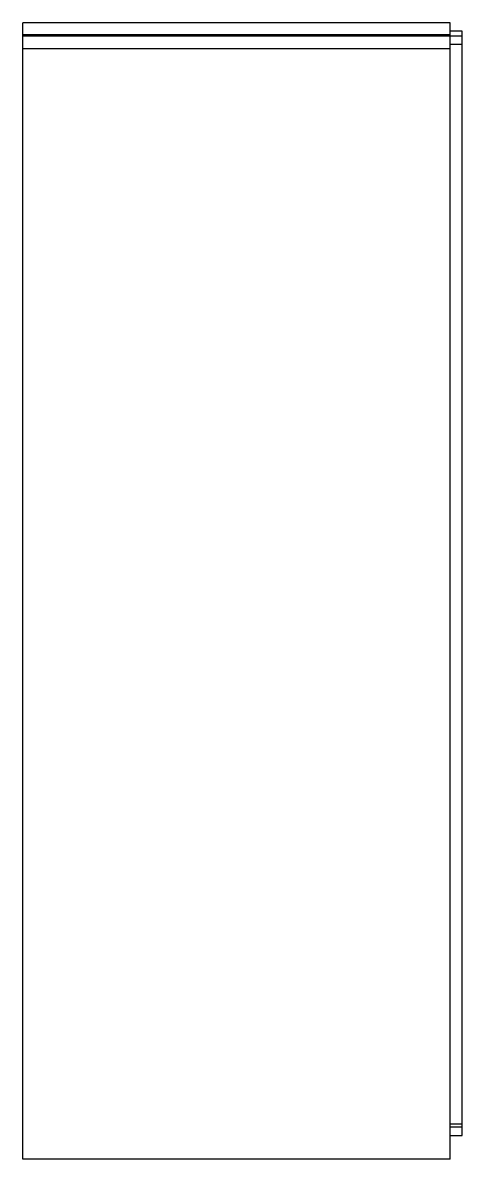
# Paper-space layout '_Back' of a CAD drawing. Header units: millimetres. Extents: x -72 to -36, y -290.5 to -197.5.
import ezdxf

# ---------------------------------------------------------------- set-up
doc = ezdxf.new("R2010")
doc.units = ezdxf.units.MM

psp = doc.layouts.new('_Back')

# ---------------------------------------------------------------- linework, layer by layer
at = {"color": 7, "linetype": 'Continuous', "lineweight": 25}
for p, q in [((-37, -197.472), (-72, -197.472)), ((-72, -290.549), (-72, -197.472)), ((-37, -290.549), (-37, -197.472)), ((-36, -198.173), (-37, -198.173)), ((-36, -288.589), (-36, -198.173)), ((-72, -198.438), (-37, -198.438)), ((-72, -198.461), (-37, -198.461)), ((-72, -198.472), (-37, -198.472)), ((-72, -198.483), (-37, -198.483)), ((-72, -198.505), (-37, -198.505)), ((-72, -198.527), (-37, -198.527)), ((-72, -198.549), (-36, -198.549)), ((-37, -198.572), (-72, -198.572)), ((-72, -199.572), (-37, -199.572)), ((-36, -199.257), (-37, -199.257)), ((-37, -287.645), (-36, -287.645)), ((-37, -287.882), (-36, -287.882)), ((-37, -288.589), (-36, -288.589)), ((-37, -290.549), (-72, -290.549))]:
    psp.add_line(p, q, dxfattribs=at)

doc.saveas('drawing.dxf')
